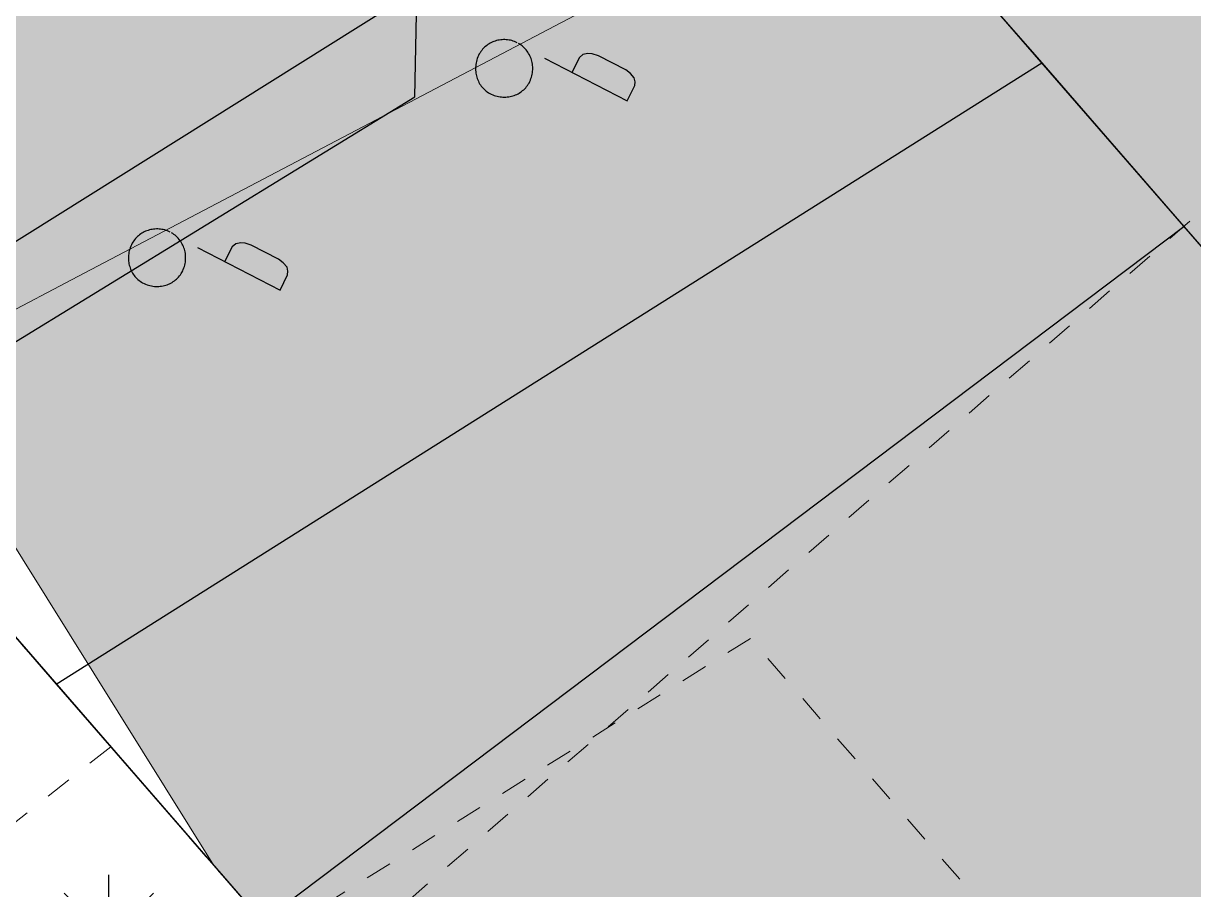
# Model space of a CAD drawing. Header units: metres. Extents: x 507649 to 508899, y 6966965 to 6967377.
# Drawn here: x 507765.811 to 507770.214, y 6967255.562 to 6967258.82 of the extents above; entities that cross this region are included whole.
import ezdxf

# ---------------------------------------------------------------- set-up
doc = ezdxf.new("R2010")
doc.units = ezdxf.units.M
doc.header["$PDMODE"] = 1
doc.linetypes.add('Grid Line', pattern=[2.1, 1.2, -0.3, 0.3, -0.3])
doc.linetypes.add('Overhead', pattern=[0.004, 0.0025, -0.0015])
for name, color, linetype, lineweight in [('A-FLOR', 252, 'Continuous', 5), ('A-FLOR-OVHD', 252, 'Overhead', 5), ('S_RM_UG_PIPES', 252, 'EXIST_RISINGMAIN', 0)]:
    doc.layers.add(name, color=color, linetype=linetype, lineweight=lineweight)
for name, color, linetype in [('C_TEXT_2.5', 7, 'Continuous'), ('HATCH_LANDSCAPE', 1, 'Continuous'), ('mga2020ROAD_FURNITURE', 252, 'Continuous'), ('mga2020TOPO_GEN', 252, 'Continuous'), ('PAV_CREST SAG', 2, 'Continuous'), ('PAV_FOOTPATH', 101, 'Continuous'), ('ROAD_FURNITURE', 252, 'Continuous')]:
    doc.layers.add(name, color=color, linetype=linetype)
doc.layers.add('HATCH_PAVEMENT_FOOTPATH', color=7, linetype='Continuous', true_color=0xffe8a3)
doc.layers.add('S-GRID', color=47, linetype='Continuous', lineweight=5, plot=False)
doc.styles.get("Standard").update_dxf_attribs({"font": 'ARIALN.TTF'})
doc.linetypes.add('EXIST_RISINGMAIN', pattern='A,5,-2.5,5,-2,["RM",Standard,S=2.5,R=0,X=0,Y=-1.25],-5,5,-2.5,5,-2.5', length=34.5)

# ---------------------------------------------------------------- blocks, each defined once
blk = doc.blocks.new('XD_HATCH')
at = {"layer": 'HATCH_LANDSCAPE', "ltscale": 0.5}
h = blk.add_hatch(dxfattribs=at)
h.set_pattern_fill('GRASS', color=256, scale=0.05)
h.set_pattern_definition([(212.013854887, (0, 0), (-0.28538859865, -1.2375190291), [0.238125, -1.557926224]), (167.013854887, (0, 0), (-0.28538859868, -1.23751902925), [0.238125, -1.031875]), (257.013854887, (0, 0), (1.23751902925, -0.28538859868), [0.238125, -1.031875])])
h.paths.add_polyline_path([(507773.231, 6967254.5403), (507795.1886, 6967268.2729), (507798.4566, 6967269.0609), (507801.7069, 6967269.222), (507805.3767, 6967268.6729), (507808.7612, 6967267.4786), (507811.6257, 6967265.8217), (507814.67, 6967263.1345), (507817.3384, 6967259.6469), (507819.0304, 6967256.9433), (507820.4026, 6967254.7492), (507825.1395, 6967249.8154), (507839.4219, 6967226.9278), (507827.0153, 6967211.6575), (507816.098, 6967209.5361), (507803.586, 6967223.8952), (507801.4694, 6967222.0543), (507795.9398, 6967228.4309), (507787.7173, 6967237.8821)])
h.paths.add_polyline_path([(507824.7568, 6967208.8777), (507817.8418, 6967207.5341), (507820.8548, 6967204.075)])
h.paths.add_polyline_path([(507794.222, 6967274.0798), (507795.5704, 6967270.4222), (507794.4038, 6967270.141), (507792.7219, 6967269.0684), (507771.8963, 6967256.0787), (507768.8747, 6967259.5551), (507768.6503, 6967260.7366), (507773.1109, 6967262.9105), (507788.3829, 6967269.8302), (507789.0653, 6967270.1789), (507789.74, 6967270.665), (507790.1143, 6967270.9786), (507791.6115, 6967272.2332), (507793.7832, 6967273.9277)])
h = blk.add_hatch(dxfattribs=at)
h.set_pattern_fill('GRASS', color=256, scale=0.05)
h.paths.add_polyline_path([(507765.6876, 6967256.9979), (507766.7115, 6967255.4419), (507751.6164, 6967242.3217), (507748.7956, 6967245.5671), (507737.8253, 6967236.032), (507740.6461, 6967232.7866), (507736.5214, 6967229.2015), (507736.2584, 6967228.8951), (507736.0784, 6967229.1466), (507735.8162, 6967229.5596), (507735.5842, 6967229.9902), (507735.3834, 6967230.4363), (507735.2151, 6967230.8956), (507735.1947, 6967230.9601), (507735.1169, 6967231.2239), (507735.0799, 6967231.3658), (507734.9786, 6967231.8443), (507734.9118, 6967232.3289), (507734.8797, 6967232.8171), (507734.8803, 6967233.246), (507734.8828, 6967233.3062), (507734.9203, 6967233.7944), (507734.9896, 6967234.2792), (507735.0933, 6967234.7572), (507735.1745, 6967235.0486), (507735.231, 6967235.2266), (507735.4019, 6967235.6849), (507735.5476, 6967236.0122), (507735.6051, 6967236.1298), (507735.6577, 6967236.2326), (507735.8387, 6967236.5602), (507736.1023, 6967236.972), (507736.3513, 6967237.3085), (507736.3954, 6967237.3633), (507736.7158, 6967237.7327), (507737.0357, 6967238.0527), (507737.0624, 6967238.0775), (507737.2362, 6967238.2327), (507737.8116, 6967238.7328), (507738.189, 6967239.0609), (507738.5664, 6967239.3889), (507738.9437, 6967239.7169), (507739.3211, 6967240.0449), (507739.6985, 6967240.3729), (507739.8922, 6967240.5412), (507740.4538, 6967241.028), (507740.8316, 6967241.3555), (507741.2094, 6967241.683), (507741.5872, 6967242.0104), (507741.9651, 6967242.3379), (507742.3429, 6967242.6654), (507742.7207, 6967242.9929), (507743.0985, 6967243.3204), (507743.4764, 6967243.6479), (507743.8542, 6967243.9754), (507744.232, 6967244.3028), (507744.6098, 6967244.6303), (507744.9877, 6967244.9578), (507745.3655, 6967245.2853), (507745.7433, 6967245.6128), (507746.1211, 6967245.9403), (507746.499, 6967246.2678), (507746.8768, 6967246.5953), (507747.2546, 6967246.9227), (507747.6324, 6967247.2502), (507748.0103, 6967247.5777), (507748.3881, 6967247.9052), (507748.7659, 6967248.2327), (507749.1437, 6967248.5602), (507749.5216, 6967248.8877), (507749.8994, 6967249.2152), (507750.2772, 6967249.5426), (507750.655, 6967249.8701), (507750.8401, 6967250.0329), (507750.9252, 6967249.8972), (507751.8789, 6967248.3707), (507765.4483, 6967256.8484)])
at = {"layer": 'HATCH_PAVEMENT_FOOTPATH'}
h = blk.add_hatch(color=256, dxfattribs=at)
h.dxf.hatch_style = 1
h.paths.add_polyline_path([(507837.6741, 6967229.3651), (507837.6601, 6967229.3656), (507837.6504, 6967229.3603)], flags=17)
h.paths.add_polyline_path([(507818.8549, 6967260.9586), (507815.9879, 6967264.6389), (507812.7997, 6967267.4531), (507809.6019, 6967269.3029), (507805.8619, 6967270.6226), (507801.8063, 6967271.2294), (507798.1702, 6967271.0491), (507794.4038, 6967270.141), (507771.8963, 6967256.0787), (507773.231, 6967254.5403), (507795.1886, 6967268.2729), (507798.4566, 6967269.0609), (507801.7069, 6967269.222), (507805.3767, 6967268.6729), (507808.7612, 6967267.4786), (507811.6257, 6967265.8217), (507814.67, 6967263.1345), (507817.3271, 6967259.6667), (507819.0304, 6967256.9433), (507820.7235, 6967258.0021)])
h.paths.add_polyline_path([(507824.7568, 6967208.8777), (507820.8548, 6967204.075), (507817.8418, 6967207.5341)], flags=16)
h.paths.add_polyline_path([(507775.2, 6967252.2769), (507773.231, 6967254.5403), (507771.8963, 6967256.0787), (507768.8747, 6967259.5551), (507765.4333, 6967257.405), (507766.5276, 6967255.6535), (507766.7115, 6967255.4419), (507767.0075, 6967255.0955), (507767.5476, 6967254.4751), (507769.1356, 6967252.7357), (507770.0422, 6967251.7102), (507770.6909, 6967250.9598), (507784.4416, 6967235.0558), (507795.4878, 6967222.3587), (507798.5455, 6967218.8848), (507825.7524, 6967187.5143), (507829.3108, 6967190.6071), (507824.7665, 6967203.095), (507841.6235, 6967217.7421), (507841.6355, 6967217.752), (507842.5745, 6967216.2486), (507846.7018, 6967218.8539), (507843.9539, 6967223.1655), (507842.821, 6967224.9787), (507836.0398, 6967235.8326), (507834.8741, 6967237.6984), (507828.0909, 6967248.5555), (507828.2181, 6967248.635), (507824.2068, 6967255.0785), (507824.2306, 6967257.0688), (507826.6039, 6967258.5414), (507828.5549, 6967258.0054), (507828.2109, 6967258.8379), (507826.5153, 6967261.5518), (507825.7564, 6967262.054), (507825.5442, 6967260.2375), (507821.0713, 6967257.4518), (507820.7233, 6967258.002), (507819.0304, 6967256.9433), (507820.4026, 6967254.7492), (507825.1395, 6967249.8154), (507839.4219, 6967226.9278), (507827.0153, 6967211.6575), (507816.098, 6967209.5361), (507803.586, 6967223.8952), (507801.4694, 6967222.0543), (507795.9286, 6967228.4506), (507787.704, 6967237.9042)])
h = blk.add_hatch(color=256, dxfattribs=at)
h.dxf.hatch_style = 1
h.paths.add_polyline_path([(507751.8789, 6967248.3707), (507750.8192, 6967250.0668), (507764.199, 6967258.2482), (507768.6503, 6967260.7366), (507768.8747, 6967259.5551), (507765.4333, 6967257.405), (507765.6876, 6967256.9979)])
at = {"elevation": 4.784}
blk.add_lwpolyline([(507765.4746, 6967256.8649), (507766.7115, 6967255.4419), (507751.6164, 6967242.3217)], dxfattribs=at)
blk = doc.blocks.new('BAC R BOL SMALL')
for p, q in [((-2.4982, 3.6265), (-2.6702, 3.5026)), ((-2.3209, 3.7415), (-2.4982, 3.6265)), ((-2.1385, 3.8476), (-2.3209, 3.7415)), ((-1.9516, 3.9447), (-2.1385, 3.8476)), ((-1.7605, 4.0325), (-1.9516, 3.9447)), ((-1.5655, 4.1112), (-1.7605, 4.0325)), ((-1.367, 4.1804), (-1.5655, 4.1112)), ((-1.1654, 4.2401), (-1.367, 4.1804)), ((-0.9611, 4.2902), (-1.1654, 4.2401)), ((-0.7544, 4.3306), (-0.9611, 4.2902)), ((-0.5458, 4.3611), (-0.7544, 4.3306)), ((-0.3356, 4.3816), (-0.5458, 4.3611)), ((-0.1241, 4.392), (-0.3356, 4.3816)), ((0.0882, 4.3922), (-0.1241, 4.392)), ((0.301, 4.3821), (0.0882, 4.3922)), ((0.5139, 4.3616), (0.301, 4.3821)), ((0.7265, 4.3305), (0.5139, 4.3616)), ((0.9385, 4.2888), (0.7265, 4.3305)), ((1.1495, 4.2362), (0.9385, 4.2888)), ((1.359, 4.1728), (1.1495, 4.2362)), ((1.5668, 4.0983), (1.359, 4.1728)), ((1.7725, 4.0127), (1.5668, 4.0983)), ((1.9756, 3.9158), (1.7725, 4.0127)), ((2.364, 3.6868), (2.1736, 3.8056)), ((2.5466, 3.5598), (2.364, 3.6868)), ((-3.9185, 1.9844), (-4.0159, 1.7589)), ((-3.8088, 2.2087), (-3.9185, 1.9844)), ((-3.6931, 2.3988), (-3.8088, 2.2087)), ((-3.569, 2.5811), (-3.6931, 2.3988)), ((-3.4369, 2.7554), (-3.569, 2.5811)), ((-3.2973, 2.9215), (-3.4369, 2.7554)), ((-3.1504, 3.0794), (-3.2973, 2.9215)), ((-2.9967, 3.229), (-3.1504, 3.0794)), ((-2.8365, 3.3701), (-2.9967, 3.229)), ((-2.6702, 3.5026), (-2.8365, 3.3701)), ((2.7214, 3.4249), (2.5466, 3.5598)), ((2.8881, 3.2825), (2.7214, 3.4249)), ((3.0465, 3.1328), (2.8881, 3.2825)), ((3.1966, 2.9762), (3.0465, 3.1328)), ((3.3382, 2.813), (3.1966, 2.9762)), ((3.4711, 2.6437), (3.3382, 2.813)), ((3.5951, 2.4684), (3.4711, 2.6437)), ((3.7101, 2.2875), (3.5951, 2.4684)), ((3.816, 2.1015), (3.7101, 2.2875)), ((3.9126, 1.9105), (3.816, 2.1015)), ((3.9998, 1.7149), (3.9126, 1.9105)), ((11.9592, 2.1519), (11.43, 1.6933)), ((12.7353, 2.293), (11.9592, 2.1519)), ((13.3703, 2.2225), (12.7353, 2.293)), ((14.3228, 1.905), (13.3703, 2.2225)), ((18.4856, -0.2117), (14.3228, 1.905)), ((-4.3679, 0.1747), (-4.3729, -0.0484)), ((-4.3519, 0.3993), (-4.3679, 0.1747)), ((-4.3247, 0.625), (-4.3519, 0.3993)), ((-4.2862, 0.8515), (-4.3247, 0.625)), ((-4.2362, 1.0785), (-4.2862, 0.8515)), ((-4.1746, 1.3056), (-4.2362, 1.0785)), ((-4.1012, 1.5325), (-4.1746, 1.3056)), ((-4.0159, 1.7589), (-4.1012, 1.5325)), ((4.0773, 1.5151), (3.9998, 1.7149)), ((4.145, 1.3114), (4.0773, 1.5151)), ((4.2028, 1.1041), (4.145, 1.3114)), ((4.2506, 0.8936), (4.2028, 1.1041)), ((4.2881, 0.6801), (4.2506, 0.8936)), ((4.3152, 0.4641), (4.2881, 0.6801)), ((4.3318, 0.2458), (4.3152, 0.4641)), ((4.3376, 0.0256), (4.3318, 0.2458)), ((4.3327, -0.1962), (4.3376, 0.0256)), ((6.1384, 1.5522), (18.6973, -4.9036)), ((11.43, 1.6933), (10.2659, -0.5997)), ((-4.3729, -0.0484), (-4.367, -0.2697)), ((-4.367, -0.2697), (-4.3504, -0.4889)), ((-4.3504, -0.4889), (-4.3233, -0.7057)), ((-4.3233, -0.7057), (-4.2858, -0.9197)), ((-4.2858, -0.9197), (-4.2381, -1.1305)), ((-4.2381, -1.1305), (-4.1802, -1.3379)), ((-4.1802, -1.3379), (-4.1125, -1.5415)), ((-4.1125, -1.5415), (-4.035, -1.741)), ((-4.035, -1.741), (-3.9478, -1.936)), ((3.8833, -1.9876), (3.9807, -1.7651)), ((3.9807, -1.7651), (4.066, -1.5415)), ((4.066, -1.5415), (4.1394, -1.3172)), ((4.1394, -1.3172), (4.201, -1.0925)), ((4.201, -1.0925), (4.251, -0.8677)), ((4.251, -0.8677), (4.2895, -0.6432)), ((4.2895, -0.6432), (4.3167, -0.4192)), ((4.3167, -0.4192), (4.3327, -0.1962)), ((19.1911, -0.7409), (18.4856, -0.2117)), ((19.7909, -1.4111), (19.1911, -0.7409)), ((19.8967, -2.0109), (19.7909, -1.4111)), ((-3.9478, -1.936), (-3.8512, -2.1263)), ((-3.8512, -2.1263), (-3.7453, -2.3115)), ((-3.7453, -2.3115), (-3.6303, -2.4912)), ((-3.6303, -2.4912), (-3.5063, -2.6651)), ((-3.5063, -2.6651), (-3.3734, -2.8329)), ((-3.3734, -2.8329), (-3.2318, -2.9943)), ((-3.2318, -2.9943), (-3.0817, -3.1489)), ((-3.0817, -3.1489), (-2.9233, -3.2965)), ((-2.9233, -3.2965), (-2.7566, -3.4365)), ((-2.7566, -3.4365), (-2.5818, -3.5688)), ((2.457, -3.6233), (2.6306, -3.5003)), ((2.6306, -3.5003), (2.7982, -3.3685)), ((2.7982, -3.3685), (2.9594, -3.2279)), ((2.9594, -3.2279), (3.1139, -3.0788)), ((3.1139, -3.0788), (3.2613, -2.9211)), ((3.2613, -2.9211), (3.4013, -2.7552)), ((3.4013, -2.7552), (3.5336, -2.5811)), ((3.5336, -2.5811), (3.6578, -2.3989)), ((3.6578, -2.3989), (3.7736, -2.2088)), ((3.7736, -2.2088), (3.8833, -1.9876)), ((18.6973, -4.9036), (19.8614, -2.6106)), ((19.8614, -2.6106), (19.8967, -2.0109)), ((-2.5818, -3.5688), (-2.3992, -3.6931)), ((-2.3992, -3.6931), (-2.2088, -3.8088)), ((-2.2088, -3.8088), (-1.9877, -3.9154)), ((-1.9877, -3.9154), (-1.7652, -4.0101)), ((-1.7652, -4.0101), (-1.5416, -4.0931)), ((-1.5416, -4.0931), (-1.3173, -4.1646)), ((-1.3173, -4.1646), (-1.0926, -4.2245)), ((-1.0926, -4.2245), (-0.8679, -4.2732)), ((-0.8679, -4.2732), (-0.6435, -4.3106)), ((-0.6435, -4.3106), (-0.4197, -4.337)), ((-0.4197, -4.337), (-0.1969, -4.3525)), ((-0.1969, -4.3525), (0.0246, -4.3573)), ((0.0246, -4.3573), (0.2444, -4.3514)), ((0.2444, -4.3514), (0.4623, -4.335)), ((0.4623, -4.335), (0.6778, -4.3082)), ((0.6778, -4.3082), (0.8906, -4.2712)), ((0.8906, -4.2712), (1.1005, -4.2241)), ((1.1005, -4.2241), (1.307, -4.1671)), ((1.307, -4.1671), (1.5099, -4.1002)), ((1.5099, -4.1002), (1.7087, -4.0236)), ((1.7087, -4.0236), (1.9031, -3.9375)), ((1.9031, -3.9375), (2.0929, -3.842)), ((2.0929, -3.842), (2.2776, -3.7372)), ((2.2776, -3.7372), (2.457, -3.6233))]:
    blk.add_line(p, q)
blk = doc.blocks.new('XE_SURVEY')
at = {"layer": 'mga2020ROAD_FURNITURE'}
for p in [(507767.6537, 6967258.6464, 4.7476), (507767.6537, 6967258.6464, 4.7476), (507766.3482, 6967257.9344, 4.6726), (507766.3482, 6967257.9344, 4.6726)]:
    blk.add_point(p, dxfattribs=at)
at = {"layer": 'mga2020TOPO_GEN'}
blk.add_polyline3d([(507721.4061, 6967230.9471, 4.3849), (507722.8503, 6967231.8206, 4.4603), (507725.9428, 6967226.5822, 4.5347), (507728.7643, 6967229.3076, 4.3792), (507732.4014, 6967233.8998, 4.4481), (507736.333, 6967237.9283, 4.5187), (507738.4795, 6967240.1832, 4.5227), (507742.8798, 6967243.4148, 4.5515), (507748.1545, 6967246.6967, 4.5782), (507754.6316, 6967250.6759, 4.5949), (507759.7921, 6967253.8601, 4.5724), (507763.226, 6967256.0566, 4.6167), (507767.2843, 6967258.544, 4.6833), (507767.3115, 6967260.0389, 4.6591)], dxfattribs=at)
at = {"layer": 'S_RM_UG_PIPES'}
blk.add_lwpolyline([(507782.1336, 6967282.6972), (507782.6195, 6967280.7571), (507784.2107, 6967274.4042), (507783.0387, 6967266.9042), (507782.2027, 6967265.9602), (507774.9124, 6967262.4329), (507770.4424, 6967260.194), (507766.0161, 6967257.8685), (507761.8947, 6967255.7032), (507756.9433, 6967252.5983), (507752.2532, 6967249.6573), (507747.9878, 6967247.1179), (507745.4098, 6967245.5836), (507743.6911, 6967244.5608), (507741.1352, 6967242.9905), (507734.7873, 6967238.9962), (507730.5554, 6967236.3333), (507726.0446, 6967234.1852), (507725.0957, 6967233.7482), (507720.8087, 6967233.4102), (507720.2157, 6967230.8222)], dxfattribs=at)
at = {"layer": 'ROAD_FURNITURE', "xscale": 0.0247222863170386, "yscale": 0.0247222863170386, "zscale": 0.0247222863170386}
for p in [(507767.6206, 6967258.6509, 4.7476), (507766.3146, 6967257.9387, 4.6726)]:
    blk.add_blockref('BAC R BOL SMALL', p, dxfattribs=at)
blk = doc.blocks.new('25027_BNP_Skygate Play-Sheet - 000101 - SITE PLAN')
at = {"layer": 'A-FLOR'}
for p, q in [((-2230844.77, 4013100.18), (-2230568.66, 4013143.92)), ((-2220833.66, 4013143.92), (-2230568.66, 4013143.92)), ((-2227466.15, 4009250.35), (-2237324.77, 4007688.84))]:
    blk.add_line(p, q, dxfattribs=at)
at = {"layer": 'A-FLOR-OVHD'}
for p, q in [((-2229984.83, 4013236.39), (-2232185.84, 4033132.03)), ((-2319811.48, 3999008.72), (-2229984.83, 4013236.39)), ((-2230914.66, 4010979.03), (-2230914.66, 4013002.03)), ((-2277928.49, 4003532.49), (-2230914.66, 4010979.03))]:
    blk.add_line(p, q, dxfattribs=at)
at = {"layer": 'S-GRID', "linetype": 'Grid Line'}
for p, q in [((-2229896.36, 4005189.76), (-2243808.06, 4093021.55)), ((-2319776.91, 3999014.19), (-2220382.59, 4014757.29))]:
    blk.add_line(p, q, dxfattribs=at)
blk = doc.blocks.new('XE_ARCH')
at = {"xscale": 0.001, "yscale": 0.001, "zscale": 0.001, "rotation": 121.996}
blk.add_blockref('25027_BNP_Skygate Play-Sheet - 000101 - SITE PLAN', (509988.1258, 6971273.7702), dxfattribs=at)
blk = doc.blocks.new('XD_DESIGN BASE_1')
at = {"layer": 'PAV_CREST SAG'}
for points in [[(507765.2637, 6967257.6764, 4.776), (507768.6586, 6967259.8037, 4.751), (507769.3113, 6967261.5314, 4.5891)], [(507765.9351, 6967256.3351, 4.791), (507769.6426, 6967258.6716, 4.766)], [(507766.7115, 6967255.4419, 4.8384), (507770.1771, 6967258.0567, 4.8067)]]:
    blk.add_polyline3d(points, dxfattribs=at)
at = {"layer": 'PAV_FOOTPATH'}
for points in [[(507767.9299, 6967260.7572, 4.601), (507768.6586, 6967259.8037, 4.751), (507769.6426, 6967258.6716, 4.766), (507770.1771, 6967258.0567, 4.8067), (507771.8963, 6967256.0787, 4.9378), (507773.2246, 6967254.5504, 4.958), (507774.7337, 6967252.8141, 5.05), (507776.8658, 6967250.3612, 5.1302), (507787.6926, 6967237.9048, 5.1302), (507789.9747, 6967239.8797, 5.1), (507796.2359, 6967232.6979, 5.1), (507795.9286, 6967228.4506, 5.138), (507801.4694, 6967222.0543, 5.138), (507803.5849, 6967223.8943, 5.11), (507816.098, 6967209.5361, 5.11)], [(507764.6279, 6967258.6941, 4.626), (507765.2637, 6967257.6764, 4.776), (507765.6876, 6967256.9979, 4.784), (507765.4746, 6967256.8649, 4.784), (507765.9351, 6967256.3351, 4.791), (507766.5276, 6967255.6535, 4.8271), (507766.7115, 6967255.4419, 4.8384)]]:
    blk.add_polyline3d(points, dxfattribs=at)

msp = doc.modelspace()

# ---------------------------------------------------------------- block references
at = {"layer": 'C_TEXT_2.5'}
for name in ['XD_HATCH', 'XE_SURVEY']:
    msp.add_blockref(name, (0, 0), dxfattribs=at)

# ---------------------------------------------------------------- next in the draw order: block references
msp.add_blockref('XE_ARCH', (0, 0), dxfattribs=at)

# ---------------------------------------------------------------- next in the draw order: block references
msp.add_blockref('XD_DESIGN BASE_1', (0, 0), dxfattribs=at)

doc.saveas('drawing.dxf')
